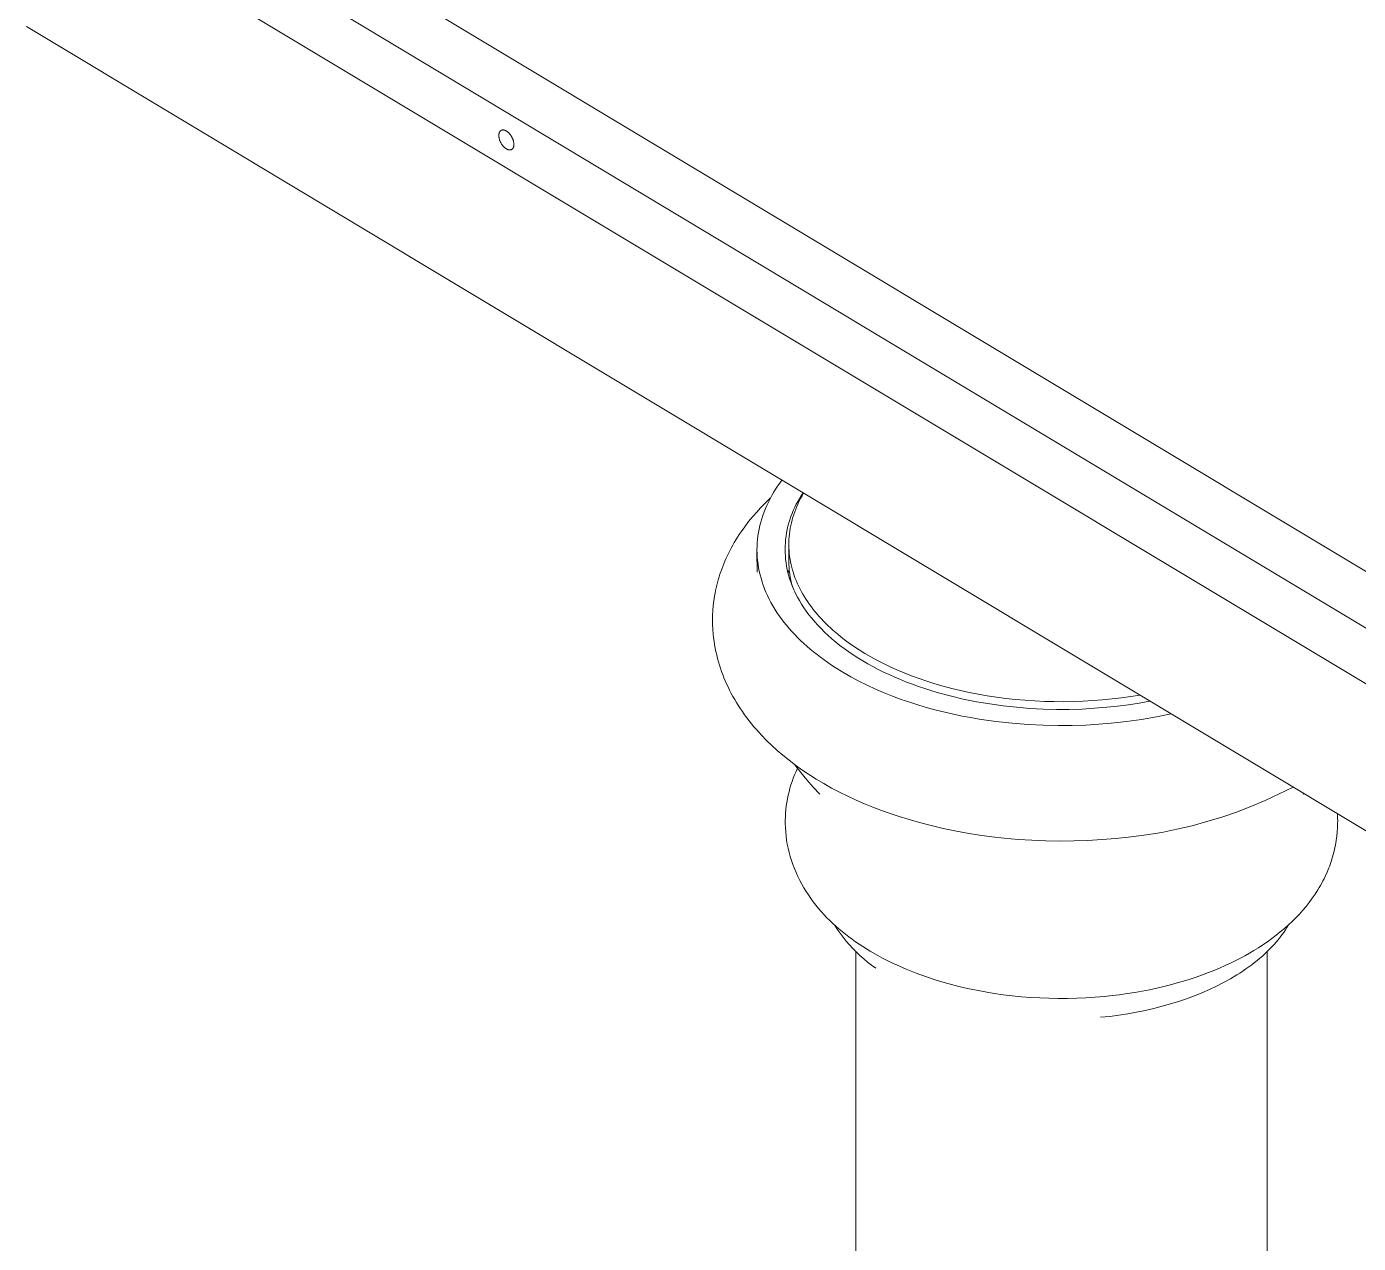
# Model space of a CAD drawing. Header units: inches. Extents: x -13 to 609, y -6 to 131.
# Drawn here: x 148.51 to 156.2, y 99.4 to 106.42 of the extents above; entities that cross this region are included whole.
import ezdxf

# ---------------------------------------------------------------- set-up
doc = ezdxf.new("R2010")
doc.units = ezdxf.units.IN
doc.layers.add('ZANO_R', color=7, linetype='Continuous', lineweight=0)

msp = doc.modelspace()

# ---------------------------------------------------------------- linework, layer by layer
at = {"layer": 'ZANO_R'}
for p, q in [((158.87645, 101.36744), (149.23041, 107.15868)), ((149.78708, 107.1524), (158.78169, 101.75226)), ((149.23041, 106.83723), (158.87645, 101.04598)), ((159.36815, 99.90258), (148.50651, 106.42364)), ((151.23345, 105.79538), (151.23346, 105.79652)), ((151.23346, 105.79423), (151.23345, 105.79538)), ((151.23346, 105.79652), (151.23349, 105.79765)), ((151.23349, 105.79306), (151.23346, 105.79423)), ((151.23349, 105.79765), (151.23355, 105.79877)), ((151.23355, 105.79187), (151.23349, 105.79306)), ((151.23355, 105.79877), (151.23362, 105.7999)), ((151.23362, 105.79065), (151.23355, 105.79187)), ((151.23362, 105.7999), (151.23373, 105.80101)), ((151.23373, 105.78942), (151.23362, 105.79065)), ((151.23373, 105.80101), (151.23385, 105.80212)), ((151.23385, 105.78816), (151.23373, 105.78942)), ((151.23385, 105.80212), (151.234, 105.80321)), ((151.23418, 105.78558), (151.23385, 105.78816)), ((151.234, 105.80321), (151.23418, 105.8043)), ((151.23418, 105.8043), (151.23438, 105.80538)), ((151.2346, 105.78293), (151.23418, 105.78558)), ((151.23438, 105.80538), (151.2346, 105.80644)), ((151.2346, 105.80644), (151.23486, 105.80749)), ((151.23513, 105.78022), (151.2346, 105.78293)), ((151.23486, 105.80749), (151.23513, 105.80852)), ((151.23513, 105.80852), (151.23544, 105.80954)), ((151.23577, 105.77744), (151.23513, 105.78022)), ((151.23544, 105.80954), (151.23577, 105.81053)), ((151.23577, 105.81053), (151.23613, 105.81151)), ((151.23651, 105.77461), (151.23577, 105.77744)), ((151.23613, 105.81151), (151.23651, 105.81247)), ((151.23651, 105.81247), (151.23693, 105.81341)), ((151.23737, 105.77173), (151.23651, 105.77461)), ((151.23693, 105.81341), (151.23737, 105.81432)), ((151.23737, 105.81432), (151.2376, 105.81477)), ((151.23833, 105.76883), (151.23737, 105.77173)), ((151.2376, 105.81477), (151.23783, 105.81521)), ((151.23783, 105.81521), (151.23808, 105.81565)), ((151.23808, 105.81565), (151.23833, 105.81607)), ((151.23833, 105.81607), (151.23858, 105.8165)), ((151.23939, 105.7659), (151.23833, 105.76883)), ((151.23858, 105.8165), (151.23885, 105.81691)), ((151.23885, 105.81691), (151.23912, 105.81732)), ((151.23912, 105.81732), (151.23939, 105.81772)), ((151.23939, 105.81772), (151.23968, 105.81811)), ((151.24057, 105.76296), (151.23939, 105.7659)), ((151.23968, 105.81811), (151.23997, 105.8185)), ((151.23997, 105.8185), (151.24026, 105.81888)), ((151.24026, 105.81888), (151.24057, 105.81925)), ((151.24057, 105.81925), (151.24087, 105.81962)), ((151.24184, 105.76002), (151.24057, 105.76296)), ((151.24087, 105.81962), (151.24119, 105.81997)), ((151.24119, 105.81997), (151.24151, 105.82032)), ((151.24151, 105.82032), (151.24184, 105.82066)), ((151.24184, 105.82066), (151.24217, 105.82099)), ((151.24321, 105.7571), (151.24184, 105.76002)), ((151.24217, 105.82099), (151.24251, 105.82131)), ((151.24251, 105.82131), (151.24286, 105.82163)), ((151.24286, 105.82163), (151.24321, 105.82194)), ((151.24321, 105.82194), (151.24357, 105.82223)), ((151.24468, 105.7542), (151.24321, 105.7571)), ((151.24357, 105.82223), (151.24394, 105.82252)), ((151.24394, 105.82252), (151.2443, 105.8228)), ((151.2443, 105.8228), (151.24468, 105.82307)), ((151.24468, 105.82307), (151.24506, 105.82334)), ((151.24624, 105.75133), (151.24468, 105.7542)), ((151.24506, 105.82334), (151.24545, 105.82359)), ((151.24545, 105.82359), (151.24584, 105.82384)), ((151.24584, 105.82384), (151.24624, 105.82407)), ((151.24624, 105.82407), (151.24664, 105.8243)), ((151.24664, 105.8243), (151.24705, 105.82451)), ((151.24705, 105.82451), (151.24746, 105.82472)), ((151.24746, 105.82472), (151.24788, 105.82492)), ((151.24788, 105.82492), (151.2483, 105.82511)), ((151.2483, 105.82511), (151.24872, 105.82529)), ((151.24872, 105.82529), (151.24915, 105.82546)), ((151.24915, 105.82546), (151.24959, 105.82562)), ((151.24959, 105.82562), (151.25003, 105.82577)), ((151.25003, 105.82577), (151.25047, 105.82591)), ((151.25047, 105.82591), (151.25092, 105.82604)), ((151.25092, 105.82604), (151.25137, 105.82617)), ((151.25137, 105.82617), (151.25183, 105.82628)), ((151.25183, 105.82628), (151.25229, 105.82638)), ((151.25229, 105.82638), (151.25275, 105.82648)), ((151.25275, 105.82648), (151.25322, 105.82656)), ((151.25322, 105.82656), (151.25369, 105.82663)), ((151.25369, 105.82663), (151.25416, 105.8267)), ((151.25416, 105.8267), (151.25464, 105.82676)), ((151.25464, 105.82676), (151.25512, 105.8268)), ((151.25512, 105.8268), (151.2556, 105.82684)), ((151.2556, 105.82684), (151.25608, 105.82687)), ((151.25608, 105.82687), (151.25657, 105.82688)), ((151.25657, 105.82688), (151.25706, 105.82689)), ((151.25706, 105.82689), (151.25755, 105.82689)), ((151.25755, 105.82689), (151.25804, 105.82688)), ((151.25804, 105.82688), (151.25854, 105.82686)), ((151.25854, 105.82686), (151.25903, 105.82684)), ((151.25903, 105.82684), (151.25953, 105.8268)), ((151.25953, 105.8268), (151.26003, 105.82675)), ((151.26003, 105.82675), (151.26104, 105.82664)), ((151.26104, 105.82664), (151.26205, 105.82648)), ((151.26205, 105.82648), (151.26306, 105.8263)), ((151.26306, 105.8263), (151.26408, 105.82608)), ((151.26408, 105.82608), (151.2651, 105.82583)), ((151.2651, 105.82583), (151.26612, 105.82554)), ((151.26612, 105.82554), (151.26713, 105.82523)), ((151.26713, 105.82523), (151.26815, 105.82488)), ((151.26815, 105.82488), (151.26917, 105.82451)), ((151.26917, 105.82451), (151.27018, 105.82411)), ((151.27018, 105.82411), (151.27119, 105.82368)), ((151.27119, 105.82368), (151.27219, 105.82323)), ((151.27219, 105.82323), (151.27319, 105.82275)), ((151.27319, 105.82275), (151.27418, 105.82224)), ((151.27418, 105.82224), (151.27516, 105.82172)), ((151.27516, 105.82172), (151.27614, 105.82117)), ((151.27614, 105.82117), (151.27711, 105.8206)), ((151.27711, 105.8206), (151.27808, 105.82)), ((151.27808, 105.82), (151.27906, 105.81938)), ((151.27906, 105.81938), (151.28004, 105.81872)), ((151.28004, 105.81872), (151.28103, 105.81804)), ((151.28103, 105.81804), (151.28203, 105.81732)), ((151.28203, 105.81732), (151.28304, 105.81657)), ((151.28304, 105.81657), (151.28506, 105.81497)), ((151.28506, 105.81497), (151.28709, 105.81325)), ((151.28709, 105.81325), (151.28913, 105.8114)), ((151.28913, 105.8114), (151.29116, 105.80943)), ((151.29116, 105.80943), (151.29318, 105.80734)), ((151.29318, 105.80734), (151.29519, 105.80513)), ((151.29519, 105.80513), (151.29717, 105.80281)), ((151.29717, 105.80281), (151.29911, 105.80039)), ((151.29911, 105.80039), (151.301, 105.79787)), ((151.301, 105.79787), (151.30285, 105.79526)), ((151.30285, 105.79526), (151.30463, 105.79257)), ((151.30463, 105.79257), (151.30635, 105.78982)), ((151.30635, 105.78982), (151.30799, 105.787)), ((151.30799, 105.787), (151.30954, 105.78413)), ((151.30954, 105.78413), (151.31101, 105.78123)), ((151.31101, 105.78123), (151.31238, 105.77831)), ((151.31238, 105.77831), (151.31366, 105.77537)), ((151.31366, 105.77537), (151.31483, 105.77243)), ((151.31483, 105.77243), (151.3159, 105.7695)), ((151.3159, 105.7695), (151.31686, 105.7666)), ((151.31686, 105.7666), (151.31771, 105.76372)), ((151.31771, 105.76372), (151.31845, 105.76089)), ((151.31845, 105.76089), (151.31909, 105.75812)), ((151.31909, 105.75812), (151.31962, 105.7554)), ((151.31962, 105.7554), (151.32004, 105.75275)), ((151.24788, 105.74852), (151.24624, 105.75133)), ((151.24959, 105.74576), (151.24788, 105.74852)), ((151.25137, 105.74307), (151.24959, 105.74576)), ((151.25322, 105.74046), (151.25137, 105.74307)), ((151.25512, 105.73794), (151.25322, 105.74046)), ((151.25706, 105.73552), (151.25512, 105.73794)), ((151.25903, 105.7332), (151.25706, 105.73552)), ((151.26104, 105.73099), (151.25903, 105.7332)), ((151.26306, 105.7289), (151.26104, 105.73099)), ((151.2651, 105.72693), (151.26306, 105.7289)), ((151.26713, 105.72508), (151.2651, 105.72693)), ((151.26917, 105.72336), (151.26713, 105.72508)), ((151.27119, 105.72177), (151.26917, 105.72336)), ((151.27219, 105.72102), (151.27119, 105.72177)), ((151.27319, 105.7203), (151.27219, 105.72102)), ((151.27418, 105.71961), (151.27319, 105.7203)), ((151.27516, 105.71895), (151.27418, 105.71961)), ((151.27614, 105.71833), (151.27516, 105.71895)), ((151.27711, 105.71773), (151.27614, 105.71833)), ((151.27808, 105.71716), (151.27711, 105.71773)), ((151.27906, 105.71662), (151.27808, 105.71716)), ((151.28004, 105.71609), (151.27906, 105.71662)), ((151.28103, 105.71559), (151.28004, 105.71609)), ((151.28203, 105.71511), (151.28103, 105.71559)), ((151.28304, 105.71465), (151.28203, 105.71511)), ((151.28404, 105.71422), (151.28304, 105.71465)), ((151.28506, 105.71382), (151.28404, 105.71422)), ((151.28607, 105.71345), (151.28506, 105.71382)), ((151.28709, 105.7131), (151.28607, 105.71345)), ((151.28811, 105.71279), (151.28709, 105.7131)), ((151.28913, 105.71251), (151.28811, 105.71279)), ((151.29014, 105.71225), (151.28913, 105.71251)), ((151.29116, 105.71203), (151.29014, 105.71225)), ((151.29217, 105.71185), (151.29116, 105.71203)), ((151.29318, 105.71169), (151.29217, 105.71185)), ((151.29419, 105.71158), (151.29318, 105.71169)), ((151.29469, 105.71153), (151.29419, 105.71158)), ((151.29519, 105.7115), (151.29469, 105.71153)), ((151.29568, 105.71147), (151.29519, 105.7115)), ((151.29618, 105.71145), (151.29568, 105.71147)), ((151.29667, 105.71144), (151.29618, 105.71145)), ((151.29717, 105.71144), (151.29667, 105.71144)), ((151.29765, 105.71145), (151.29717, 105.71144)), ((151.29814, 105.71147), (151.29765, 105.71145)), ((151.29863, 105.71149), (151.29814, 105.71147)), ((151.29911, 105.71153), (151.29863, 105.71149)), ((151.29959, 105.71158), (151.29911, 105.71153)), ((151.30006, 105.71163), (151.29959, 105.71158)), ((151.30053, 105.7117), (151.30006, 105.71163)), ((151.301, 105.71177), (151.30053, 105.7117)), ((151.30147, 105.71186), (151.301, 105.71177)), ((151.30193, 105.71195), (151.30147, 105.71186)), ((151.30239, 105.71205), (151.30193, 105.71195)), ((151.30285, 105.71217), (151.30239, 105.71205)), ((151.3033, 105.71229), (151.30285, 105.71217)), ((151.30375, 105.71242), (151.3033, 105.71229)), ((151.30419, 105.71256), (151.30375, 105.71242)), ((151.30463, 105.71271), (151.30419, 105.71256)), ((151.30507, 105.71287), (151.30463, 105.71271)), ((151.3055, 105.71304), (151.30507, 105.71287)), ((151.30592, 105.71322), (151.3055, 105.71304)), ((151.30635, 105.71341), (151.30592, 105.71322)), ((151.30676, 105.71361), (151.30635, 105.71341)), ((151.30718, 105.71382), (151.30676, 105.71361)), ((151.30758, 105.71403), (151.30718, 105.71382)), ((151.30799, 105.71426), (151.30758, 105.71403)), ((151.30838, 105.7145), (151.30799, 105.71426)), ((151.30877, 105.71474), (151.30838, 105.7145)), ((151.30916, 105.71499), (151.30877, 105.71474)), ((151.30954, 105.71526), (151.30916, 105.71499)), ((151.30992, 105.71553), (151.30954, 105.71526)), ((151.31029, 105.71581), (151.30992, 105.71553)), ((151.31065, 105.7161), (151.31029, 105.71581)), ((151.31101, 105.7164), (151.31065, 105.7161)), ((151.31136, 105.7167), (151.31101, 105.7164)), ((151.31171, 105.71702), (151.31136, 105.7167)), ((151.31205, 105.71734), (151.31171, 105.71702)), ((151.31238, 105.71767), (151.31205, 105.71734)), ((151.31271, 105.71801), (151.31238, 105.71767)), ((151.31303, 105.71836), (151.31271, 105.71801)), ((151.31335, 105.71872), (151.31303, 105.71836)), ((151.31366, 105.71908), (151.31335, 105.71872)), ((151.31396, 105.71945), (151.31366, 105.71908)), ((151.31426, 105.71983), (151.31396, 105.71945)), ((151.31455, 105.72022), (151.31426, 105.71983)), ((151.31483, 105.72061), (151.31455, 105.72022)), ((151.31511, 105.72101), (151.31483, 105.72061)), ((151.31538, 105.72142), (151.31511, 105.72101)), ((151.31564, 105.72184), (151.31538, 105.72142)), ((151.3159, 105.72226), (151.31564, 105.72184)), ((151.31615, 105.72269), (151.3159, 105.72226)), ((151.31639, 105.72312), (151.31615, 105.72269)), ((151.31663, 105.72356), (151.31639, 105.72312)), ((151.31686, 105.72401), (151.31663, 105.72356)), ((151.3173, 105.72492), (151.31686, 105.72401)), ((151.31771, 105.72586), (151.3173, 105.72492)), ((151.31809, 105.72682), (151.31771, 105.72586)), ((151.31845, 105.7278), (151.31809, 105.72682)), ((151.31878, 105.7288), (151.31845, 105.7278)), ((151.31909, 105.72981), (151.31878, 105.7288)), ((151.31937, 105.73084), (151.31909, 105.72981)), ((151.31962, 105.73189), (151.31937, 105.73084)), ((151.31984, 105.73296), (151.31962, 105.73189)), ((151.32004, 105.73403), (151.31984, 105.73296)), ((151.32004, 105.75275), (151.32037, 105.75017)), ((151.32022, 105.73512), (151.32004, 105.73403)), ((151.32037, 105.73621), (151.32022, 105.73512)), ((151.32037, 105.75017), (151.3205, 105.74892)), ((151.3205, 105.73732), (151.32037, 105.73621)), ((151.3205, 105.74892), (151.3206, 105.74768)), ((151.3206, 105.73844), (151.3205, 105.73732)), ((151.3206, 105.74768), (151.32068, 105.74646)), ((151.32068, 105.73956), (151.3206, 105.73844)), ((151.32068, 105.74646), (151.32073, 105.74527)), ((151.32073, 105.74068), (151.32068, 105.73956)), ((151.32073, 105.74527), (151.32076, 105.7441)), ((151.32076, 105.74182), (151.32073, 105.74068)), ((151.32076, 105.7441), (151.32077, 105.74295)), ((151.32077, 105.74295), (151.32076, 105.74182)), ((152.8437, 103.76956), (152.83199, 103.75165)), ((152.85592, 103.78725), (152.8437, 103.76956)), ((152.86865, 103.80472), (152.85592, 103.78725)), ((152.76288, 103.66293), (152.78267, 103.68262)), ((152.79063, 103.67793), (152.78172, 103.65902)), ((152.78267, 103.68262), (152.80288, 103.70187)), ((152.80012, 103.69665), (152.79063, 103.67793)), ((152.81018, 103.71519), (152.80012, 103.69665)), ((152.82081, 103.73352), (152.81018, 103.71519)), ((152.83199, 103.75165), (152.82081, 103.73352)), ((152.95104, 103.66499), (152.96029, 103.682)), ((152.96029, 103.682), (152.97011, 103.69869)), ((152.9615, 103.66878), (152.96887, 103.68417)), ((152.96887, 103.68417), (152.97669, 103.69946)), ((152.97011, 103.69869), (152.9805, 103.71502)), ((152.97669, 103.69946), (152.98495, 103.71463)), ((152.9805, 103.71502), (152.99145, 103.73099)), ((152.98495, 103.71463), (152.99365, 103.72967)), ((152.69992, 103.59396), (152.72462, 103.62228)), ((152.72462, 103.62228), (152.74353, 103.64281)), ((152.74353, 103.64281), (152.76288, 103.66293)), ((152.75866, 103.60128), (152.75224, 103.58173)), ((152.76573, 103.62069), (152.75866, 103.60128)), ((152.77342, 103.63994), (152.76573, 103.62069)), ((152.78172, 103.65902), (152.77342, 103.63994)), ((152.92003, 103.59409), (152.92687, 103.61221)), ((152.92687, 103.61221), (152.93432, 103.63007)), ((152.93159, 103.59034), (152.93663, 103.6062)), ((152.93432, 103.63007), (152.94238, 103.64768)), ((152.93663, 103.6062), (152.94214, 103.62198)), ((152.94214, 103.62198), (152.94813, 103.63767)), ((152.94238, 103.64768), (152.95104, 103.66499)), ((152.94813, 103.63767), (152.95458, 103.65327)), ((152.95458, 103.65327), (152.9615, 103.66878)), ((152.63248, 103.50563), (152.65383, 103.53562)), ((152.65383, 103.53562), (152.67632, 103.56507)), ((152.67632, 103.56507), (152.69992, 103.59396)), ((152.74133, 103.54223), (152.73687, 103.52231)), ((152.74645, 103.56205), (152.74133, 103.54223)), ((152.75224, 103.58173), (152.74645, 103.56205)), ((152.899, 103.51962), (152.9033, 103.5385)), ((152.9033, 103.5385), (152.90824, 103.55722)), ((152.90824, 103.55722), (152.91382, 103.57576)), ((152.91371, 103.51014), (152.91631, 103.52628)), ((152.91382, 103.57576), (152.92003, 103.59409)), ((152.91631, 103.52628), (152.91939, 103.54237)), ((152.91939, 103.54237), (152.92297, 103.55842)), ((152.92297, 103.55842), (152.92704, 103.57441)), ((152.92704, 103.57441), (152.93159, 103.59034)), ((152.59333, 103.44403), (152.60267, 103.45963)), ((152.60267, 103.45963), (152.61231, 103.4751)), ((152.61231, 103.4751), (152.62225, 103.49043)), ((152.62225, 103.49043), (152.63248, 103.50563)), ((152.72756, 103.46195), (152.72584, 103.44168)), ((152.72998, 103.48216), (152.72756, 103.46195)), ((152.73308, 103.50228), (152.72998, 103.48216)), ((152.73687, 103.52231), (152.73308, 103.50228)), ((152.88835, 103.44297), (152.89003, 103.46226)), ((152.89003, 103.46226), (152.89236, 103.48148)), ((152.89236, 103.48148), (152.89536, 103.50061)), ((152.89536, 103.50061), (152.899, 103.51962)), ((152.90834, 103.44534), (152.90893, 103.46156)), ((152.90893, 103.46156), (152.91003, 103.47777)), ((152.91003, 103.47777), (152.91162, 103.49397)), ((152.91162, 103.49397), (152.91371, 103.51014)), ((152.5453, 103.351), (152.55906, 103.38033)), ((152.55906, 103.38033), (152.56716, 103.39645)), ((152.56716, 103.39645), (152.57557, 103.41244)), ((152.57557, 103.41244), (152.58429, 103.4283)), ((152.58429, 103.4283), (152.59333, 103.44403)), ((152.72482, 103.42135), (152.72451, 103.40098)), ((152.72451, 103.40098), (152.7249, 103.38057)), ((152.72592, 103.27372), (152.72456, 103.39357)), ((152.72584, 103.44168), (152.72482, 103.42135)), ((152.7249, 103.38057), (152.72601, 103.36014)), ((152.88698, 103.40428), (152.88733, 103.42364)), ((152.88729, 103.38492), (152.88698, 103.40428)), ((152.88827, 103.36558), (152.88729, 103.38492)), ((152.88733, 103.42364), (152.88835, 103.44297)), ((152.90822, 103.33785), (152.90822, 103.42852)), ((152.90825, 103.42911), (152.90834, 103.44534)), ((152.90866, 103.41289), (152.90825, 103.42911)), ((152.90957, 103.39668), (152.90866, 103.41289)), ((152.91098, 103.38049), (152.90957, 103.39668)), ((152.91289, 103.36433), (152.91098, 103.38049)), ((152.52095, 103.29114), (152.52664, 103.30625)), ((152.52664, 103.30625), (152.53259, 103.32127)), ((152.53259, 103.32127), (152.53881, 103.33618)), ((152.53881, 103.33618), (152.5453, 103.351)), ((152.72601, 103.36014), (152.72783, 103.33971)), ((152.72783, 103.33971), (152.73037, 103.31927)), ((152.73037, 103.31927), (152.73363, 103.29886)), ((152.73363, 103.29886), (152.7376, 103.27847)), ((152.8899, 103.34629), (152.88827, 103.36558)), ((152.8922, 103.32707), (152.8899, 103.34629)), ((152.89515, 103.30794), (152.8922, 103.32707)), ((152.89876, 103.28891), (152.89515, 103.30794)), ((152.90822, 103.33785), (152.90857, 103.31919)), ((152.90857, 103.31919), (152.90957, 103.30056)), ((152.90957, 103.30056), (152.91122, 103.28197)), ((152.9153, 103.34821), (152.91289, 103.36433)), ((152.9182, 103.33213), (152.9153, 103.34821)), ((152.92159, 103.3161), (152.9182, 103.33213)), ((152.92546, 103.30013), (152.92159, 103.3161)), ((152.92982, 103.28423), (152.92546, 103.30013)), ((152.49671, 103.21421), (152.501, 103.22978)), ((152.501, 103.22978), (152.50557, 103.24526)), ((152.50557, 103.24526), (152.51042, 103.26065)), ((152.51042, 103.26065), (152.51555, 103.27594)), ((152.51555, 103.27594), (152.52095, 103.29114)), ((152.7376, 103.27847), (152.74229, 103.25813)), ((152.74229, 103.25813), (152.74769, 103.23784)), ((152.74769, 103.23784), (152.7538, 103.21761)), ((152.7538, 103.21761), (152.76061, 103.19747)), ((152.90301, 103.27003), (152.89876, 103.28891)), ((152.90792, 103.2513), (152.90301, 103.27003)), ((152.90729, 103.27631), (152.90419, 103.2649)), ((152.91063, 103.28766), (152.90729, 103.27631)), ((152.91091, 103.24124), (152.90792, 103.2513)), ((152.9141, 103.23115), (152.91091, 103.24124)), ((152.91122, 103.28197), (152.91351, 103.26345)), ((152.91351, 103.26345), (152.91644, 103.24502)), ((152.91751, 103.22104), (152.9141, 103.23115)), ((152.91644, 103.24502), (152.92001, 103.22671)), ((152.92113, 103.21091), (152.91751, 103.22104)), ((152.92001, 103.22671), (152.92421, 103.20853)), ((152.93466, 103.2684), (152.92982, 103.28423)), ((152.93997, 103.25265), (152.93466, 103.2684)), ((152.94575, 103.23698), (152.93997, 103.25265)), ((152.952, 103.22141), (152.94575, 103.23698)), ((152.9587, 103.20595), (152.952, 103.22141)), ((152.47964, 103.13509), (152.48247, 103.15109)), ((152.48247, 103.15109), (152.48559, 103.16699)), ((152.48559, 103.16699), (152.48901, 103.18282)), ((152.48901, 103.18282), (152.49272, 103.19856)), ((152.49272, 103.19856), (152.49671, 103.21421)), ((152.76061, 103.19747), (152.76812, 103.17742)), ((152.76812, 103.17742), (152.77634, 103.15747)), ((152.77634, 103.15747), (152.78523, 103.13763)), ((152.92496, 103.20075), (152.92113, 103.21091)), ((152.92421, 103.20853), (152.92904, 103.1905)), ((152.92901, 103.19058), (152.92496, 103.20075)), ((152.93328, 103.18039), (152.92901, 103.19058)), ((152.93776, 103.17019), (152.93328, 103.18039)), ((152.94247, 103.15998), (152.93776, 103.17019)), ((152.9474, 103.14976), (152.94247, 103.15998)), ((152.95794, 103.12929), (152.9474, 103.14976)), ((152.96585, 103.19058), (152.9587, 103.20595)), ((152.97345, 103.17534), (152.96585, 103.19058)), ((152.98148, 103.16021), (152.97345, 103.17534)), ((152.98994, 103.14521), (152.98148, 103.16021)), ((152.99883, 103.13033), (152.98994, 103.14521)), ((152.46995, 103.05215), (152.47228, 103.07995)), ((152.47228, 103.07995), (152.47552, 103.10761)), ((152.47552, 103.10761), (152.47964, 103.13509)), ((152.78523, 103.13763), (152.79482, 103.11793)), ((152.79482, 103.11793), (152.80507, 103.09836)), ((152.80507, 103.09836), (152.81599, 103.07894)), ((152.81599, 103.07894), (152.82756, 103.05969)), ((152.96938, 103.10881), (152.95794, 103.12929)), ((152.98175, 103.08834), (152.96938, 103.10881)), ((152.99505, 103.06789), (152.98175, 103.08834)), ((153.00929, 103.04749), (152.99505, 103.06789)), ((153.00813, 103.1156), (152.99883, 103.13033)), ((153.01784, 103.10101), (153.00813, 103.1156)), ((153.02794, 103.08657), (153.01784, 103.10101)), ((153.03843, 103.07228), (153.02794, 103.08657)), ((153.04931, 103.05815), (153.03843, 103.07228)), ((152.46805, 102.99716), (152.46854, 103.0242)), ((152.46841, 102.97007), (152.46805, 102.99716)), ((152.46854, 103.0242), (152.46995, 103.05215)), ((152.82756, 103.05969), (152.83978, 103.0406)), ((152.83978, 103.0406), (152.85263, 103.0217)), ((152.85263, 103.0217), (152.8661, 103.003)), ((152.8661, 103.003), (152.88018, 102.98449)), ((152.88018, 102.98449), (152.89486, 102.9662)), ((153.02447, 103.02715), (153.00929, 103.04749)), ((153.04061, 103.00689), (153.02447, 103.02715)), ((153.05769, 102.98674), (153.04061, 103.00689)), ((153.06055, 103.04418), (153.04931, 103.05815)), ((153.07574, 102.96672), (153.05769, 102.98674)), ((153.07215, 103.03037), (153.06055, 103.04418)), ((153.08411, 103.01674), (153.07215, 103.03037)), ((153.09641, 103.00329), (153.08411, 103.01674)), ((153.10904, 102.99001), (153.09641, 103.00329)), ((153.12199, 102.97691), (153.10904, 102.99001)), ((152.46965, 102.94296), (152.46841, 102.97007)), ((152.47175, 102.91584), (152.46965, 102.94296)), ((152.47389, 102.8955), (152.47175, 102.91584)), ((152.89486, 102.9662), (152.91012, 102.94813)), ((152.91012, 102.94813), (152.92595, 102.9303)), ((152.92595, 102.9303), (152.94234, 102.9127)), ((152.94234, 102.9127), (152.95926, 102.89535)), ((153.09473, 102.94685), (153.07574, 102.96672)), ((153.11468, 102.92715), (153.09473, 102.94685)), ((153.13558, 102.90763), (153.11468, 102.92715)), ((153.13525, 102.964), (153.12199, 102.97691)), ((153.14882, 102.95128), (153.13525, 102.964)), ((153.15741, 102.88834), (153.13558, 102.90763)), ((153.16267, 102.93875), (153.14882, 102.95128)), ((153.19122, 102.91428), (153.16267, 102.93875)), ((153.22081, 102.8906), (153.19122, 102.91428)), ((152.47651, 102.87522), (152.47389, 102.8955)), ((152.47961, 102.85501), (152.47651, 102.87522)), ((152.48319, 102.83486), (152.47961, 102.85501)), ((152.48724, 102.81479), (152.48319, 102.83486)), ((152.95926, 102.89535), (152.9767, 102.87825)), ((152.9767, 102.87825), (152.99465, 102.86142)), ((152.99465, 102.86142), (153.0131, 102.84486)), ((153.0131, 102.84486), (153.03201, 102.82857)), ((153.18019, 102.86927), (153.15741, 102.88834)), ((153.20388, 102.85047), (153.18019, 102.86927)), ((153.22849, 102.83194), (153.20388, 102.85047)), ((153.25135, 102.86772), (153.22081, 102.8906)), ((153.254, 102.81372), (153.22849, 102.83194)), ((153.28278, 102.84567), (153.25135, 102.86772)), ((153.31499, 102.82445), (153.28278, 102.84567)), ((152.49176, 102.79479), (152.48724, 102.81479)), ((152.49675, 102.77489), (152.49176, 102.79479)), ((152.5022, 102.75507), (152.49675, 102.77489)), ((152.50776, 102.73646), (152.5022, 102.75507)), ((153.03201, 102.82857), (153.05139, 102.81256)), ((153.05139, 102.81256), (153.0712, 102.79685)), ((153.0712, 102.79685), (153.09144, 102.78142)), ((153.09144, 102.78142), (153.11208, 102.76629)), ((153.11208, 102.76629), (153.13311, 102.75147)), ((153.28038, 102.79582), (153.254, 102.81372)), ((153.30764, 102.77826), (153.28038, 102.79582)), ((153.33573, 102.76106), (153.30764, 102.77826)), ((153.34792, 102.80407), (153.31499, 102.82445)), ((153.36465, 102.74425), (153.33573, 102.76106)), ((153.38192, 102.78427), (153.34792, 102.80407)), ((153.41739, 102.76486), (153.38192, 102.78427)), ((153.45432, 102.74587), (153.41739, 102.76486)), ((152.51372, 102.71798), (152.50776, 102.73646)), ((152.52007, 102.69963), (152.51372, 102.71798)), ((152.5268, 102.68141), (152.52007, 102.69963)), ((152.53391, 102.66333), (152.5268, 102.68141)), ((153.13311, 102.75147), (153.15451, 102.73695)), ((153.15451, 102.73695), (153.17627, 102.72274)), ((153.17627, 102.72274), (153.22075, 102.69526)), ((153.22075, 102.69526), (153.26644, 102.66904)), ((153.39437, 102.72784), (153.36465, 102.74425)), ((153.42486, 102.71184), (153.39437, 102.72784)), ((153.4561, 102.69629), (153.42486, 102.71184)), ((153.49271, 102.72735), (153.45432, 102.74587)), ((153.48806, 102.6812), (153.4561, 102.69629)), ((153.5207, 102.66658), (153.48806, 102.6812)), ((153.53254, 102.70936), (153.49271, 102.72735)), ((153.57378, 102.69193), (153.53254, 102.70936)), ((153.61641, 102.67513), (153.57378, 102.69193)), ((152.54139, 102.64541), (152.53391, 102.66333)), ((152.54923, 102.62764), (152.54139, 102.64541)), ((152.55742, 102.61003), (152.54923, 102.62764)), ((152.5665, 102.59153), (152.55742, 102.61003)), ((153.26644, 102.66904), (153.31317, 102.64411)), ((153.31317, 102.64411), (153.36082, 102.62047)), ((153.36082, 102.62047), (153.40925, 102.59811)), ((153.554, 102.65244), (153.5207, 102.66658)), ((153.58793, 102.63881), (153.554, 102.65244)), ((153.62244, 102.62569), (153.58793, 102.63881)), ((153.6604, 102.65899), (153.61641, 102.67513)), ((153.6575, 102.6131), (153.62244, 102.62569)), ((153.69308, 102.60106), (153.6575, 102.6131)), ((153.70569, 102.64356), (153.6604, 102.65899)), ((153.72914, 102.58956), (153.69308, 102.60106)), ((153.75225, 102.6289), (153.70569, 102.64356)), ((153.80002, 102.61504), (153.75225, 102.6289)), ((153.84895, 102.60203), (153.80002, 102.61504)), ((153.89896, 102.58992), (153.84895, 102.60203)), ((152.57597, 102.57322), (152.5665, 102.59153)), ((152.58581, 102.5551), (152.57597, 102.57322)), ((152.59601, 102.53719), (152.58581, 102.5551)), ((152.60657, 102.51949), (152.59601, 102.53719)), ((153.40925, 102.59811), (153.45832, 102.57704)), ((153.45832, 102.57704), (153.50791, 102.55725)), ((153.50791, 102.55725), (153.5579, 102.53871)), ((153.5579, 102.53871), (153.60816, 102.52142)), ((153.76563, 102.57862), (153.72914, 102.58956)), ((153.8398, 102.55844), (153.76563, 102.57862)), ((153.91525, 102.54058), (153.8398, 102.55844)), ((153.94998, 102.57874), (153.89896, 102.58992)), ((153.99167, 102.52506), (153.91525, 102.54058)), ((154.00194, 102.56854), (153.94998, 102.57874)), ((154.06875, 102.5119), (153.99167, 102.52506)), ((154.05476, 102.55934), (154.00194, 102.56854)), ((154.10835, 102.55118), (154.05476, 102.55934)), ((154.16261, 102.54409), (154.10835, 102.55118)), ((154.21745, 102.5381), (154.16261, 102.54409)), ((154.27277, 102.53322), (154.21745, 102.5381)), ((154.32848, 102.52946), (154.27277, 102.53322)), ((154.38445, 102.52686), (154.32848, 102.52946)), ((154.4406, 102.52541), (154.38445, 102.52686)), ((154.49681, 102.52511), (154.4406, 102.52541)), ((154.55297, 102.52597), (154.49681, 102.52511)), ((154.60898, 102.52799), (154.55297, 102.52597)), ((154.66473, 102.53115), (154.60898, 102.52799)), ((154.72011, 102.53544), (154.66473, 102.53115)), ((154.77504, 102.54084), (154.72011, 102.53544)), ((154.82939, 102.54734), (154.77504, 102.54084)), ((154.88309, 102.5549), (154.82939, 102.54734)), ((154.93604, 102.56351), (154.88309, 102.5549)), ((154.99388, 102.52878), (154.93184, 102.51751)), ((152.61748, 102.50199), (152.60657, 102.51949)), ((152.62872, 102.48471), (152.61748, 102.50199)), ((152.64029, 102.46765), (152.62872, 102.48471)), ((152.65299, 102.44967), (152.64029, 102.46765)), ((152.66605, 102.43194), (152.65299, 102.44967)), ((153.60816, 102.52142), (153.65859, 102.50535)), ((153.65859, 102.50535), (153.70907, 102.49048)), ((153.70907, 102.49048), (153.75952, 102.47677)), ((153.75952, 102.47677), (153.80984, 102.4642)), ((153.80984, 102.4642), (153.85994, 102.45273)), ((153.85994, 102.45273), (153.90974, 102.44233)), ((154.14617, 102.50108), (154.06875, 102.5119)), ((154.22362, 102.49257), (154.14617, 102.50108)), ((154.30081, 102.48635), (154.22362, 102.49257)), ((154.37747, 102.48234), (154.30081, 102.48635)), ((154.45333, 102.48048), (154.37747, 102.48234)), ((154.52815, 102.48069), (154.45333, 102.48048)), ((154.60171, 102.48288), (154.52815, 102.48069)), ((154.67382, 102.48693), (154.60171, 102.48288)), ((154.7443, 102.49275), (154.67382, 102.48693)), ((154.807, 102.49949), (154.7443, 102.49275)), ((154.86953, 102.50774), (154.807, 102.49949)), ((154.93184, 102.51751), (154.86953, 102.50774)), ((155.11667, 102.45506), (155.03088, 102.43743)), ((152.67945, 102.41446), (152.66605, 102.43194)), ((152.69318, 102.39725), (152.67945, 102.41446)), ((152.70723, 102.38029), (152.69318, 102.39725)), ((152.72159, 102.36359), (152.70723, 102.38029)), ((153.90974, 102.44233), (153.95917, 102.43296)), ((153.95917, 102.43296), (154.00816, 102.42458)), ((154.00816, 102.42458), (154.10459, 102.41065)), ((154.10459, 102.41065), (154.19862, 102.40023)), ((154.19862, 102.40023), (154.28992, 102.393)), ((154.28992, 102.393), (154.37823, 102.38866)), ((154.37823, 102.38866), (154.46339, 102.38692)), ((154.46339, 102.38692), (154.54527, 102.3875)), ((154.54527, 102.3875), (154.6238, 102.39012)), ((154.6238, 102.39012), (154.69897, 102.39454)), ((154.69897, 102.39454), (154.77079, 102.40055)), ((154.85785, 102.41016), (154.77079, 102.40055)), ((154.94458, 102.42246), (154.85785, 102.41016)), ((155.03088, 102.43743), (154.94458, 102.42246)), ((152.73624, 102.34715), (152.72159, 102.36359)), ((152.75118, 102.33097), (152.73624, 102.34715)), ((152.78038, 102.30088), (152.75118, 102.33097)), ((152.81052, 102.27172), (152.78038, 102.30088)), ((152.84153, 102.2435), (152.81052, 102.27172)), ((152.87336, 102.21619), (152.84153, 102.2435)), ((152.90942, 102.18706), (152.87336, 102.21619)), ((152.94633, 102.15901), (152.90942, 102.18706)), ((152.97763, 102.11629), (152.94395, 102.16077)), ((152.98404, 102.13204), (152.94633, 102.15901)), ((152.94985, 102.12224), (152.95846, 102.14106)), ((152.92071, 102.0448), (152.92718, 102.06446)), ((152.92718, 102.06446), (152.9342, 102.08393)), ((152.9342, 102.08393), (152.94176, 102.1032)), ((152.94176, 102.1032), (152.94985, 102.12224)), ((153.01282, 102.07299), (152.97763, 102.11629)), ((153.02247, 102.10611), (152.98404, 102.13204)), ((153.04947, 102.03093), (153.01282, 102.07299)), ((153.06615, 102.07839), (153.02247, 102.10611)), ((153.11059, 102.05192), (153.06615, 102.07839)), ((152.9005, 101.96439), (152.9047, 101.98484)), ((152.9047, 101.98484), (152.90946, 102.00498)), ((152.90946, 102.00498), (152.9148, 102.02497)), ((152.9148, 102.02497), (152.92071, 102.0448)), ((153.08755, 101.99015), (153.04947, 102.03093)), ((153.05839, 102.01708), (153.05652, 102.02357)), ((153.15574, 102.02666), (153.11059, 102.05192)), ((153.20153, 102.00259), (153.15574, 102.02666)), ((153.24876, 101.97926), (153.20153, 102.00259)), ((155.74078, 101.99214), (155.65952, 101.95462)), ((155.82074, 102.03236), (155.74078, 101.99214)), ((155.88299, 101.99498), (155.87849, 101.99011)), ((152.89149, 101.90245), (152.89389, 101.92318)), ((152.89389, 101.92318), (152.89689, 101.94383)), ((152.89689, 101.94383), (152.9005, 101.96439)), ((153.29656, 101.9571), (153.24876, 101.97926)), ((153.34486, 101.93608), (153.29656, 101.9571)), ((153.39364, 101.91616), (153.34486, 101.93608)), ((153.4439, 101.89694), (153.39364, 101.91616)), ((155.57706, 101.91984), (155.49347, 101.88784)), ((155.65952, 101.95462), (155.57706, 101.91984)), ((152.88797, 101.82245), (152.88798, 101.84071)), ((152.88798, 101.84071), (152.88846, 101.85897)), ((152.88846, 101.85897), (152.88964, 101.88073)), ((152.88964, 101.88073), (152.89149, 101.90245)), ((153.49456, 101.87882), (153.4439, 101.89694)), ((153.54561, 101.86179), (153.49456, 101.87882)), ((153.59699, 101.84581), (153.54561, 101.86179)), ((153.66328, 101.82684), (153.59699, 101.84581)), ((155.32333, 101.8323), (155.23696, 101.80882)), ((155.40887, 101.85864), (155.32333, 101.8323)), ((155.49347, 101.88784), (155.40887, 101.85864)), ((156.07655, 101.87877), (156.07735, 101.86471)), ((156.07735, 101.86471), (156.07787, 101.85063)), ((156.07787, 101.85063), (156.07812, 101.83654)), ((156.07812, 101.83654), (156.07808, 101.82245)), ((152.88869, 101.79835), (152.88797, 101.82245)), ((152.89021, 101.77425), (152.88869, 101.79835)), ((152.89255, 101.75019), (152.89021, 101.77425)), ((153.73058, 101.80939), (153.66328, 101.82684)), ((153.79884, 101.79347), (153.73058, 101.80939)), ((153.86798, 101.77908), (153.79884, 101.79347)), ((153.93796, 101.76625), (153.86798, 101.77908)), ((154.00869, 101.75497), (153.93796, 101.76625)), ((154.08013, 101.74526), (154.00869, 101.75497)), ((154.97383, 101.75589), (154.8851, 101.74415)), ((155.06211, 101.7706), (154.97383, 101.75589)), ((155.14986, 101.78825), (155.06211, 101.7706)), ((155.23696, 101.80882), (155.14986, 101.78825)), ((156.07572, 101.77261), (156.07324, 101.74779)), ((156.07734, 101.79751), (156.07572, 101.77261)), ((156.07782, 101.80997), (156.07734, 101.79751)), ((156.07808, 101.82245), (156.07782, 101.80997)), ((152.89569, 101.72621), (152.89255, 101.75019)), ((152.89963, 101.70235), (152.89569, 101.72621)), ((152.90436, 101.67864), (152.89963, 101.70235)), ((152.90988, 101.65513), (152.90436, 101.67864)), ((154.1522, 101.73713), (154.08013, 101.74526)), ((154.23226, 101.73002), (154.1522, 101.73713)), ((154.31263, 101.72487), (154.23226, 101.73002)), ((154.39321, 101.72169), (154.31263, 101.72487)), ((154.47392, 101.72049), (154.39321, 101.72169)), ((154.55464, 101.72125), (154.47392, 101.72049)), ((154.6353, 101.72398), (154.55464, 101.72125)), ((154.71579, 101.72869), (154.6353, 101.72398)), ((154.79603, 101.73537), (154.71579, 101.72869)), ((154.8851, 101.74415), (154.79603, 101.73537)), ((156.06247, 101.6823), (156.05947, 101.66882)), ((156.0652, 101.69584), (156.06247, 101.6823)), ((156.06768, 101.70943), (156.0652, 101.69584)), ((156.0699, 101.72306), (156.06768, 101.70943)), ((156.07324, 101.74779), (156.0699, 101.72306)), ((152.91617, 101.63186), (152.90988, 101.65513)), ((152.92348, 101.60796), (152.91617, 101.63186)), ((152.93156, 101.58438), (152.92348, 101.60796)), ((156.04089, 101.6028), (156.03656, 101.59017)), ((156.04498, 101.61551), (156.04089, 101.6028)), ((156.04898, 101.62873), (156.04498, 101.61551)), ((156.05273, 101.64203), (156.04898, 101.62873)), ((156.05623, 101.65539), (156.05273, 101.64203)), ((156.05947, 101.66882), (156.05623, 101.65539)), ((152.9404, 101.56111), (152.93156, 101.58438)), ((152.94998, 101.53817), (152.9404, 101.56111)), ((152.96029, 101.51555), (152.94998, 101.53817)), ((156.01707, 101.54045), (156.00603, 101.51612)), ((156.02725, 101.56514), (156.01707, 101.54045)), ((156.03202, 101.57761), (156.02725, 101.56514)), ((156.03656, 101.59017), (156.03202, 101.57761)), ((152.97132, 101.49328), (152.96029, 101.51555)), ((152.98304, 101.47134), (152.97132, 101.49328)), ((152.99544, 101.44974), (152.98304, 101.47134)), ((153.00805, 101.42921), (152.99544, 101.44974)), ((155.97169, 101.45155), (155.96414, 101.43902)), ((155.97902, 101.46422), (155.97169, 101.45155)), ((155.98613, 101.47701), (155.97902, 101.46422)), ((155.993, 101.48992), (155.98613, 101.47701)), ((155.99964, 101.50296), (155.993, 101.48992)), ((156.00603, 101.51612), (155.99964, 101.50296)), ((153.02127, 101.409), (153.00805, 101.42921)), ((153.03509, 101.38911), (153.02127, 101.409)), ((153.0495, 101.36955), (153.03509, 101.38911)), ((153.06449, 101.35031), (153.0495, 101.36955)), ((155.93163, 101.39005), (155.91408, 101.3663)), ((155.94838, 101.41437), (155.93163, 101.39005)), ((155.96414, 101.43902), (155.94838, 101.41437)), ((153.08003, 101.33141), (153.06449, 101.35031)), ((153.09612, 101.31283), (153.08003, 101.33141)), ((153.11275, 101.29458), (153.09612, 101.31283)), ((153.12885, 101.27774), (153.11275, 101.29458)), ((155.857, 101.29856), (155.83663, 101.27716)), ((155.87672, 101.32056), (155.857, 101.29856)), ((155.89576, 101.34314), (155.87672, 101.32056)), ((155.91408, 101.3663), (155.89576, 101.34314)), ((153.14541, 101.26117), (153.12885, 101.27774)), ((153.16244, 101.24489), (153.14541, 101.26117)), ((153.17991, 101.22889), (153.16244, 101.24489)), ((153.18751, 101.21184), (153.17185, 101.23619)), ((153.19783, 101.21316), (153.17991, 101.22889)), ((155.79411, 101.23611), (155.7708, 101.21539)), ((155.78542, 101.22168), (155.77613, 101.20725)), ((155.79424, 101.23623), (155.78542, 101.22168)), ((155.81565, 101.25634), (155.79411, 101.23611)), ((155.83663, 101.27716), (155.81565, 101.25634)), ((153.20401, 101.18805), (153.18751, 101.21184)), ((153.2162, 101.19771), (153.19783, 101.21316)), ((153.22132, 101.16485), (153.20401, 101.18805)), ((153.235, 101.18255), (153.2162, 101.19771)), ((153.23944, 101.14226), (153.22132, 101.16485)), ((153.25423, 101.16766), (153.235, 101.18255)), ((153.25832, 101.12032), (153.23944, 101.14226)), ((153.27388, 101.15305), (153.25423, 101.16766)), ((153.29395, 101.13872), (153.27388, 101.15305)), ((153.31444, 101.12467), (153.29395, 101.13872)), ((155.67231, 101.1389), (155.64654, 101.12131)), ((155.69765, 101.15709), (155.67231, 101.1389)), ((155.72253, 101.17589), (155.69765, 101.15709)), ((155.74692, 101.19532), (155.72253, 101.17589)), ((155.73436, 101.15072), (155.72279, 101.13691)), ((155.74549, 101.16467), (155.73436, 101.15072)), ((155.75616, 101.17874), (155.74549, 101.16467)), ((155.7708, 101.21539), (155.74692, 101.19532)), ((155.76637, 101.19293), (155.75616, 101.17874)), ((155.77613, 101.20725), (155.76637, 101.19293)), ((153.27796, 101.09905), (153.25832, 101.12032)), ((153.29833, 101.07847), (153.27796, 101.09905)), ((153.29602, 78.86332), (153.29602, 101.0811)), ((153.3194, 101.05862), (153.29833, 101.07847)), ((153.33533, 101.11091), (153.31444, 101.12467)), ((153.35662, 101.09742), (153.33533, 101.11091)), ((153.37831, 101.08422), (153.35662, 101.09742)), ((153.42284, 101.05865), (153.37831, 101.08422)), ((155.56964, 101.07358), (155.54497, 101.05962)), ((155.59386, 101.08789), (155.56964, 101.07358)), ((155.62038, 101.10431), (155.59386, 101.08789)), ((155.64654, 101.12131), (155.62038, 101.10431)), ((155.65761, 101.06933), (155.64325, 101.05627)), ((155.67155, 101.08256), (155.65761, 101.06933)), ((155.67004, 101.0811), (155.67004, 78.86332)), ((155.68506, 101.09596), (155.67155, 101.08256)), ((155.69813, 101.10951), (155.68506, 101.09596)), ((155.71076, 101.12323), (155.69813, 101.10951)), ((155.72279, 101.13691), (155.71076, 101.12323)), ((153.34115, 101.03951), (153.3194, 101.05862)), ((153.36355, 101.02117), (153.34115, 101.03951)), ((153.38657, 101.00362), (153.36355, 101.02117)), ((153.41019, 100.98688), (153.38657, 101.00362)), ((153.44902, 101.04452), (153.42284, 101.05865)), ((153.47565, 101.03079), (153.44902, 101.04452)), ((153.50273, 101.01744), (153.47565, 101.03079)), ((153.53024, 101.00449), (153.50273, 101.01744)), ((153.58653, 100.97978), (153.53024, 101.00449)), ((155.40033, 100.98867), (155.36787, 100.97498)), ((155.43222, 101.00286), (155.40033, 100.98867)), ((155.46354, 101.01756), (155.43222, 101.00286)), ((155.49428, 101.03275), (155.46354, 101.01756)), ((155.51985, 101.04601), (155.49428, 101.03275)), ((155.54497, 101.05962), (155.51985, 101.04601)), ((155.56517, 100.99356), (155.54833, 100.98157)), ((155.5816, 101.00574), (155.56517, 100.99356)), ((155.59763, 101.01811), (155.5816, 101.00574)), ((155.61325, 101.03065), (155.59763, 101.01811)), ((155.62846, 101.04337), (155.61325, 101.03065)), ((155.64325, 101.05627), (155.62846, 101.04337)), ((153.64446, 100.95668), (153.58653, 100.97978)), ((153.70394, 100.93519), (153.64446, 100.95668)), ((153.76492, 100.91532), (153.70394, 100.93519)), ((153.82731, 100.89711), (153.76492, 100.91532)), ((155.18856, 100.9115), (155.15117, 100.90058)), ((155.22546, 100.92301), (155.18856, 100.9115)), ((155.26186, 100.93512), (155.22546, 100.92301)), ((155.29774, 100.94782), (155.26186, 100.93512)), ((155.33308, 100.96111), (155.29774, 100.94782)), ((155.36787, 100.97498), (155.33308, 100.96111)), ((155.45828, 100.92449), (155.41924, 100.90288)), ((155.49546, 100.94673), (155.45828, 100.92449)), ((155.51347, 100.95815), (155.49546, 100.94673)), ((155.5311, 100.96976), (155.51347, 100.95815)), ((155.54833, 100.98157), (155.5311, 100.96976)), ((153.89104, 100.88056), (153.82731, 100.89711)), ((153.94118, 100.86891), (153.89104, 100.88056)), ((153.99186, 100.85833), (153.94118, 100.86891)), ((154.04302, 100.84881), (153.99186, 100.85833)), ((154.09462, 100.84035), (154.04302, 100.84881)), ((154.14662, 100.83296), (154.09462, 100.84035)), ((154.19896, 100.82665), (154.14662, 100.83296)), ((154.81898, 100.83291), (154.77516, 100.82755)), ((154.86252, 100.83901), (154.81898, 100.83291)), ((154.90575, 100.84585), (154.86252, 100.83901)), ((154.94864, 100.85343), (154.90575, 100.84585)), ((154.99116, 100.86175), (154.94864, 100.85343)), ((155.0333, 100.87079), (154.99116, 100.86175)), ((155.07501, 100.88056), (155.0333, 100.87079)), ((155.11332, 100.89027), (155.07501, 100.88056)), ((155.15117, 100.90058), (155.11332, 100.89027)), ((155.29457, 100.84388), (155.25068, 100.8262)), ((155.33733, 100.86256), (155.29457, 100.84388)), ((155.37891, 100.88223), (155.33733, 100.86256)), ((155.41924, 100.90288), (155.37891, 100.88223)), ((154.2516, 100.8214), (154.19896, 100.82665)), ((154.30449, 100.81723), (154.2516, 100.8214)), ((154.35759, 100.81414), (154.30449, 100.81723)), ((154.41085, 100.81213), (154.35759, 100.81414)), ((154.46422, 100.81121), (154.41085, 100.81213)), ((154.51765, 100.81137), (154.46422, 100.81121)), ((154.5711, 100.81262), (154.51765, 100.81137)), ((154.62451, 100.81497), (154.5711, 100.81262)), ((154.67786, 100.81841), (154.62451, 100.81497)), ((154.73108, 100.82295), (154.67786, 100.81841)), ((154.77516, 100.82755), (154.73108, 100.82295)), ((155.06489, 100.76584), (155.01615, 100.75341)), ((155.11277, 100.77935), (155.06489, 100.76584)), ((155.15972, 100.79393), (155.11277, 100.77935)), ((155.20572, 100.80955), (155.15972, 100.79393)), ((155.25068, 100.8262), (155.20572, 100.80955)), ((154.76144, 100.70791), (154.70867, 100.70225)), ((154.81368, 100.71474), (154.76144, 100.70791)), ((154.86532, 100.72272), (154.81368, 100.71474)), ((154.91631, 100.73183), (154.86532, 100.72272)), ((154.96661, 100.74207), (154.91631, 100.73183)), ((155.01615, 100.75341), (154.96661, 100.74207))]:
    msp.add_line(p, q, dxfattribs=at)

doc.saveas('drawing.dxf')
